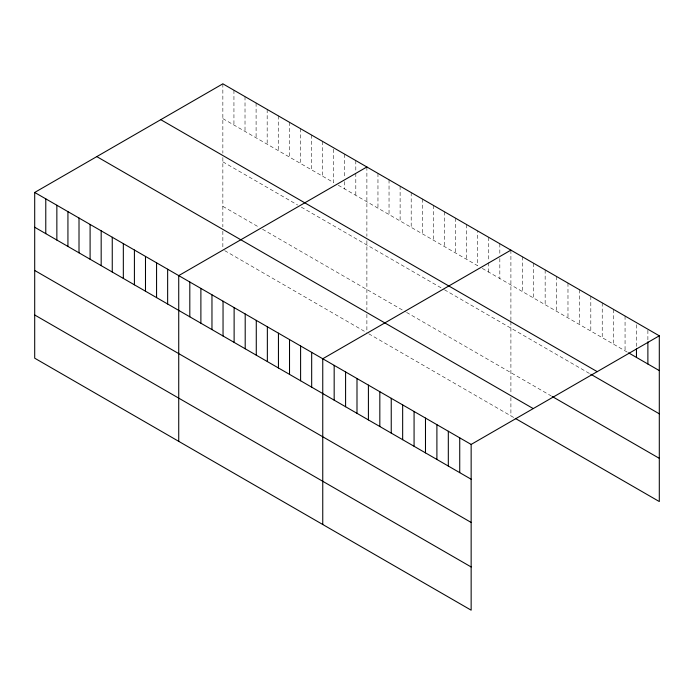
<?xml version="1.0" encoding="UTF-8"?>
<svg xmlns="http://www.w3.org/2000/svg" width="694" height="694" viewBox="0 0 694 694"><rect width="100%" height="100%" fill="white"/><g stroke="black" fill="none" stroke-linecap="round" stroke-linejoin="round"><path stroke-width="0.52" stroke-dasharray="3.47 2.6" d="M222.852 83.827L222.852 153.192M222.852 118.622L333.649 182.583L333.649 147.787M338.264 185.246L477.672 265.733L477.672 230.946M482.287 268.404L627.688 352.352M222.852 161.832L297.639 205.008M301.335 207.142L443.509 289.224M444.438 289.762L589.935 373.762M222.852 206.352L258.862 227.138M262.558 229.272L405.66 311.892M406.58 312.421L551.296 395.979M224.7 250.629L365.955 332.183M368.731 333.779L514.419 417.901M647.884 330.266L647.884 340.815M636.467 324.731L636.467 346.879M625.06 316.039L625.06 350.826M613.643 309.446L613.643 344.241M602.227 302.853L602.227 337.648M590.811 296.269L590.811 331.055M579.395 289.676L579.395 324.471M567.978 283.083L567.978 317.878M556.571 276.49L556.571 311.285M545.154 269.905L545.154 304.701M533.738 263.312L533.738 298.108M522.322 256.719L522.322 291.515M510.905 250.135L510.905 320.576M510.905 321.652L510.905 394.261M510.905 397.506L510.905 415.871M499.827 243.733L499.827 254.282M499.827 258.498L499.827 278.528M488.75 237.339L488.75 261.586M488.75 262.644L488.75 272.135M466.594 224.544L466.594 259.339M455.516 218.15L455.516 252.946M444.438 211.757L444.438 246.543M433.36 205.355L433.36 240.15M422.273 198.961L422.273 233.757M411.195 192.568L411.195 227.354M400.117 186.166L400.117 220.961M389.039 179.772L389.039 214.567M377.961 173.379L377.961 208.165M366.883 166.976L366.883 236.342M366.883 240.662L366.883 310.027M366.883 314.356L366.883 332.721M355.805 160.583L355.805 172.181M355.805 173.24L355.805 195.378M344.727 154.189L344.727 177.386M344.727 181.602L344.727 188.976M322.563 141.394L322.563 176.189M311.485 135L311.485 169.787M300.407 128.598L300.407 163.394M289.329 122.205L289.329 157M278.251 115.811L278.251 150.598M267.173 109.409L267.173 144.205M256.095 103.016L256.095 137.811M245.017 96.622L245.017 131.409M233.939 90.22L233.939 125.015M222.852 157.512L222.852 226.877M222.852 231.197L222.852 248.487"/><path stroke-width="1.04" d="M34.7 192.455L471.148 444.438L471.148 610.173L34.7 358.191L34.7 192.455L222.852 83.827L659.3 335.809L659.3 501.545L515.295 418.404M366.883 166.976L178.731 275.613L178.731 441.349M510.905 250.135L322.753 358.763L322.753 524.499M471.148 444.438L659.3 335.809M628.564 352.856L659.3 370.596M160.765 119.672L597.213 371.654M590.811 374.266L659.3 413.806M552.181 396.482L659.3 458.335M96.796 156.61L533.235 408.593M34.7 227.25L471.148 479.233M34.7 270.46L471.148 522.443M34.7 314.981L471.148 566.963M647.884 341.864L647.884 364.012M636.467 348.987L636.467 357.419M459.732 437.845L459.732 472.64M448.315 431.26L448.315 466.047M436.899 424.667L436.899 459.463M425.483 418.074L425.483 452.87M414.075 411.481L414.075 446.277M402.659 404.897L402.659 439.692M391.243 398.304L391.243 433.099M379.826 391.711L379.826 426.506M368.41 385.127L368.41 419.913M356.994 378.534L356.994 413.329M345.586 371.941L345.586 406.736M334.17 365.356L334.17 400.143M311.675 352.37L311.675 387.157M300.597 345.968L300.597 380.763M289.519 339.574L289.519 374.37M278.441 333.181L278.441 367.967M267.355 326.779L267.355 361.574M256.277 320.385L256.277 355.181M245.199 313.992L245.199 348.778M234.121 307.589L234.121 342.385M223.043 301.196L223.043 335.991M211.965 294.803L211.965 329.589M200.887 288.4L200.887 323.196M189.809 282.007L189.809 316.802M167.644 269.211L167.644 304.007M156.566 262.818L156.566 297.613M145.488 256.424L145.488 291.211M134.41 250.022L134.41 284.818M123.332 243.629L123.332 278.424M112.255 237.235L112.255 272.022M101.177 230.833L101.177 265.629M90.099 224.44L90.099 259.235M79.012 218.046L79.012 252.833M67.934 211.644L67.934 246.439M56.856 205.251L56.856 240.046M45.778 198.857L45.778 233.644"/></g></svg>
